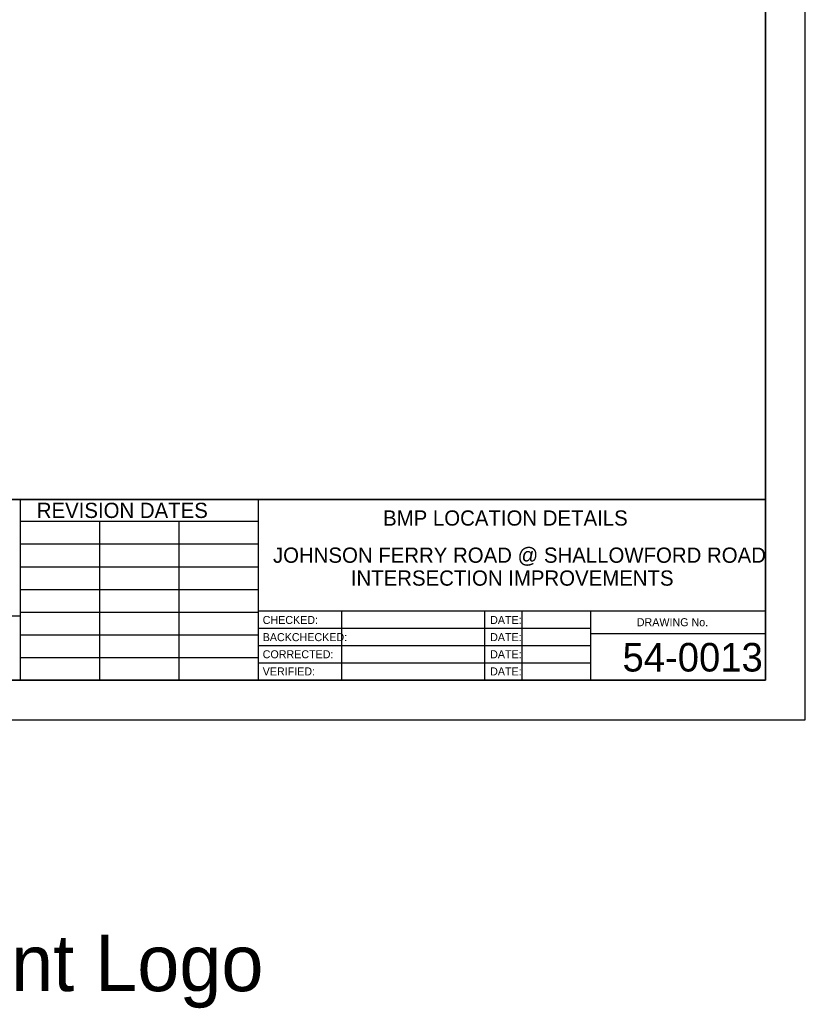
# Model space of a CAD drawing. Extents: x -0.03 to 1.42, y -0.24 to 1.05.
# Drawn here: x 1.004 to 1.417, y -0.151 to 0.367 of the extents above; entities that cross this region are included whole.
import ezdxf

# ---------------------------------------------------------------- set-up
doc = ezdxf.new("R2010")
doc.units = 0
for name, color, linetype in [('SHT_B_Plot-Border-Inner-Line', 7, 'Continuous'), ('SHT_B_Plot-Border-Outer-Line', 7, 'Continuous'), ('SHT_B_Sheet-Outline-Line', 7, 'Continuous'), ('SHT_B_Sheet-Outline-Text', 7, 'Continuous')]:
    doc.layers.add(name, color=color, linetype=linetype)

msp = doc.modelspace()

# ---------------------------------------------------------------- linework, layer by layer
at = {"layer": 'SHT_B_Plot-Border-Inner-Line'}
msp.add_lwpolyline([(0.0208, 0.8959), (1.3959, 0.8959), (1.3959, 0.0208), (0.0208, 0.0208)], close=True, dxfattribs=at)
at = {"layer": 'SHT_B_Plot-Border-Outer-Line'}
for points in [[(0, 0), (1.4167, 0), (1.4167, 0.9167), (0, 0.9167)], [(0.0208, 0.0208), (1.3959, 0.0208), (1.3959, 0.8959), (0.0208, 0.8959)]]:
    msp.add_lwpolyline(points, close=True, dxfattribs=at)
at = {"layer": 'SHT_B_Sheet-Outline-Line'}
for p, q in [((0.10414, 0.1156), (1.3959, 0.1156)), ((1.00475, 0.0208), (1.00475, 0.1156)), ((1.12976, 0.0208), (1.12976, 0.1156)), ((1.00475, 0.10414), (1.12976, 0.10414)), ((1.04642, 0.0208), (1.04642, 0.10414)), ((1.08809, 0.0208), (1.08809, 0.10414)), ((1.00475, 0.09224), (1.12976, 0.09224)), ((1.00475, 0.08033), (1.12976, 0.08033)), ((1.00475, 0.06842), (1.12976, 0.06842)), ((1.12976, 0.05715), (1.3959, 0.05715)), ((1.17337, 0.0208), (1.17337, 0.05715)), ((1.24854, 0.0208), (1.24854, 0.05715)), ((1.26808, 0.0208), (1.26808, 0.05715)), ((1.30423, 0.0208), (1.30423, 0.05715)), ((1.00475, 0.05438), (0.80265, 0.05438)), ((1.00475, 0.05652), (1.12976, 0.05652)), ((1.12976, 0.04806), (1.30423, 0.04806)), ((1.00475, 0.04461), (1.12976, 0.04461)), ((1.30423, 0.04522), (1.3959, 0.04522)), ((1.12976, 0.03898), (1.30423, 0.03898)), ((1.00475, 0.03271), (1.12976, 0.03271)), ((1.12976, 0.02989), (1.30423, 0.02989))]:
    msp.add_line(p, q, dxfattribs=at)
msp.add_lwpolyline([(0.10414, 0.87506), (1.3959, 0.87506), (1.3959, 0.1156), (0.10414, 0.1156)], close=True, dxfattribs=at)

# ---------------------------------------------------------------- texts
msp.add_text('Consultant Logo', height=0.0296875, rotation=0, dxfattribs=at).set_placement((0.84317, -0.14234))
at = {"layer": 'SHT_B_Sheet-Outline-Text'}
for s, height, p in [('REVISION DATES', 0.0080009, (1.01332, 0.10587)), ('DRAWING No.', 0.0042005, (1.32829, 0.04909))]:
    msp.add_text(s, height=height, rotation=0, dxfattribs=at).set_placement(p)
for s, height, p in [('BMP LOCATION DETAILS', 0.0080009, (1.1951, 0.10186)), ('JOHNSON FERRY ROAD @ SHALLOWFORD ROAD', 0.0080009, (1.13729, 0.08237)), ('INTERSECTION IMPROVEMENTS', 0.0080009, (1.17816, 0.07036)), ('CHECKED:', 0.0042, (1.13191, 0.05027)), ('DATE:', 0.0042, (1.25128, 0.05027)), ('BACKCHECKED:', 0.0042005, (1.13191, 0.04127)), ('DATE:', 0.0042, (1.25128, 0.04127)), ('CORRECTED:', 0.0042, (1.13191, 0.03228)), ('DATE:', 0.0042, (1.25128, 0.03228)), ('54-0013', 0.015002, (1.32079, 0.02533)), ('VERIFIED:', 0.0042, (1.13191, 0.02329)), ('DATE:', 0.0042, (1.25128, 0.02329))]:
    msp.add_text(s, height=height, dxfattribs=at).set_placement(p)

doc.saveas('drawing.dxf')
